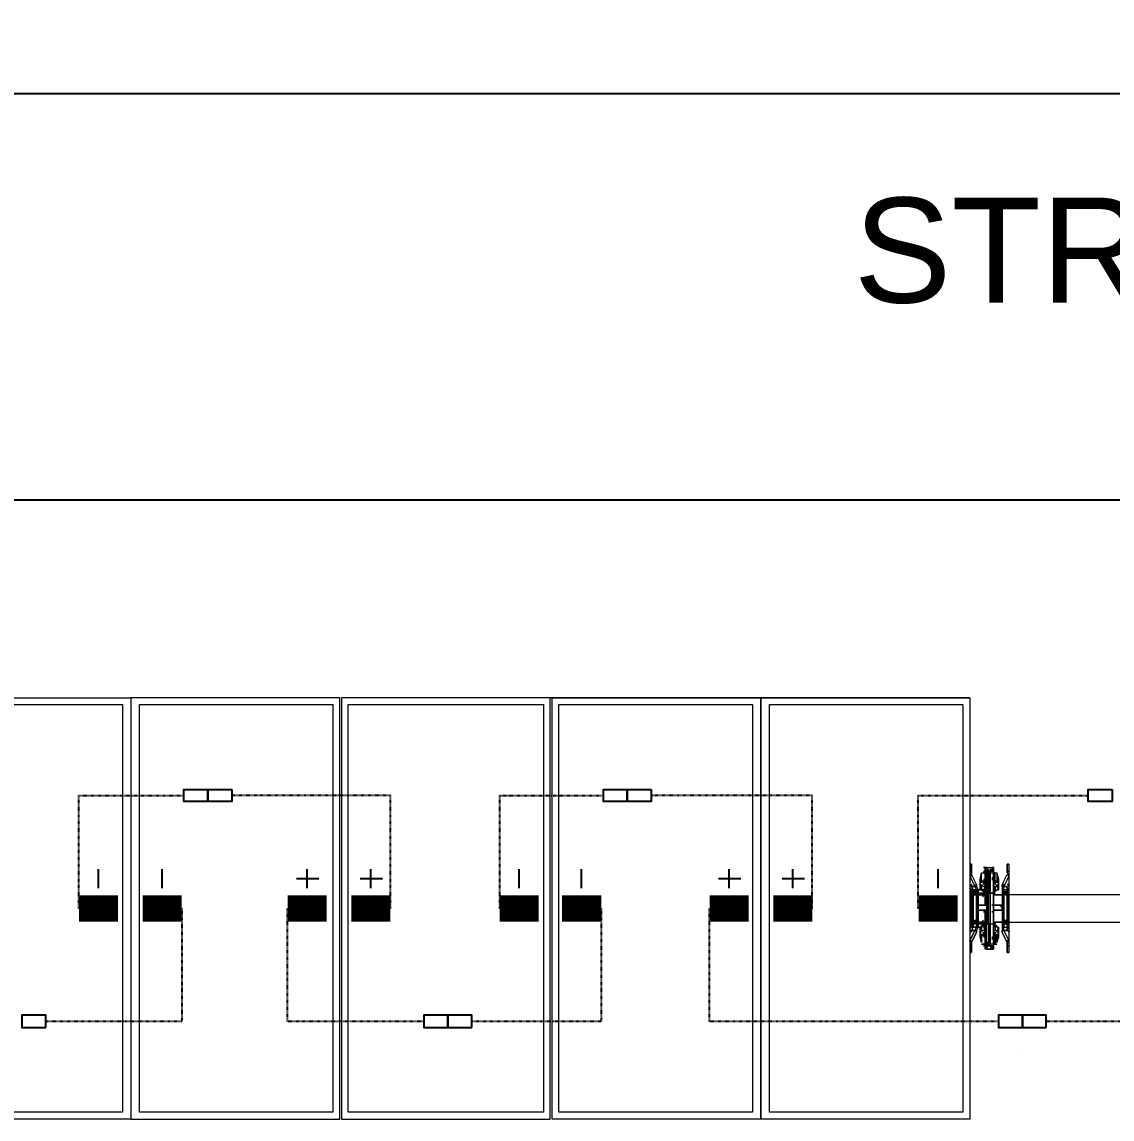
# Model space of a CAD drawing. Header units: feet. Extents: x -13743 to 68376, y -48 to 67763.
# Drawn here: x 2386.4 to 2594.3, y 1080.2 to 1289.3 of the extents above; entities that cross this region are included whole.
import ezdxf

# ---------------------------------------------------------------- set-up
doc = ezdxf.new("R2010")
doc.units = ezdxf.units.FT
doc.header["$MEASUREMENT"] = 0
doc.linetypes.add('HIDDEN', pattern=[0.375, 0.25, -0.125])
for name, color, linetype in [('E-HARN-COMP', 8, 'Continuous'), ('E-TRNK-CABL-NEG', 6, 'HIDDEN'), ('E-TRUNK-CABLE-POS', 6, 'HIDDEN'), ('G-ANNO-TEXT', 1, 'Continuous'), ('Polarity-Text', 7, 'Continuous')]:
    doc.layers.add(name, color=color, linetype=linetype)
doc.styles.add('NEI-A', font='arial.ttf')

# ---------------------------------------------------------------- blocks, each defined once
blk = doc.blocks.new('A$Ccdbb2b2c')
at = {"lineweight": 5}
for points in [[(11.5845, 0), (11.5845, 0.4133), (11.3795, 0.4133), (11.3795, 0)], [(11.9978, 0.4133), (12.2028, 0.4133), (12.2028, 0), (12.4078, 0), (12.4078, 0.4133), (12.2028, 0.4133), (12.2028, 0), (11.9978, 0)], [(11.5762, 0.0067), (11.5762, 0.4067), (11.3862, 0.4067), (11.3862, 0.0067)], [(11.7829, 0.4067), (11.5929, 0.4067), (11.5929, 0.0067), (11.7829, 0.0067)], [(11.9895, 0.4067), (11.7979, 0.4067), (11.7979, 0.0067), (11.9895, 0.0067)], [(12.1945, 0.4067), (12.0045, 0.4067), (12.0045, 0.0067), (12.1945, 0.0067)], [(12.4012, 0.4067), (12.2112, 0.4067), (12.2112, 0.0067), (12.4012, 0.0067)], [(11.3412, 0.24), (11.3429, 0.2417), (11.3429, 0.2433), (11.3429, 0.25), (11.3412, 0.25), (11.3429, 0.25), (11.3429, 0.2433), (11.3429, 0.2417)], [(11.3795, 0.24), (11.3779, 0.24), (11.3779, 0.2417), (11.3779, 0.2433), (11.3779, 0.25), (11.3795, 0.25), (11.3779, 0.25), (11.3779, 0.2417), (11.3779, 0.24)], [(11.3429, 0.19), (11.3412, 0.19), (11.3412, 0.2233), (11.3412, 0.225), (11.3429, 0.225), (11.3429, 0.2283), (11.3462, 0.2283), (11.3429, 0.2283), (11.3429, 0.225), (11.3462, 0.225), (11.3462, 0.2283), (11.3462, 0.23), (11.3479, 0.23), (11.3429, 0.24), (11.3412, 0.2383), (11.3462, 0.2283), (11.3479, 0.2283), (11.3479, 0.225), (11.3462, 0.225), (11.3462, 0.2233), (11.3462, 0.225), (11.3479, 0.225), (11.3479, 0.1883), (11.3462, 0.1883), (11.3479, 0.1883), (11.3479, 0.185), (11.3462, 0.185), (11.3429, 0.185), (11.3429, 0.1883)], [(11.3529, 0.2417), (11.3512, 0.235), (11.3512, 0.225), (11.3512, 0.2267), (11.3512, 0.225), (11.3512, 0.235)], [(11.3529, 0.2417), (11.3529, 0.2333), (11.3545, 0.2333), (11.3545, 0.2417)], [(11.3595, 0.2433), (11.3579, 0.2433), (11.3562, 0.2433), (11.3579, 0.2433), (11.3595, 0.2433), (11.3579, 0.2433), (11.3595, 0.2433), (11.3612, 0.2433), (11.3595, 0.2433), (11.3612, 0.2433), (11.3595, 0.2433), (11.3612, 0.2433), (11.3629, 0.2433), (11.3629, 0.2417), (11.3612, 0.2417), (11.3612, 0.245), (11.3629, 0.245), (11.3645, 0.245), (11.3645, 0.2467), (11.3645, 0.245), (11.3645, 0.2433), (11.3629, 0.2433), (11.3612, 0.2433)], [(11.3629, 0.245), (11.3612, 0.245)], [(11.3645, 0.2417), (11.3662, 0.2417), (11.3645, 0.2417), (11.3645, 0.2333), (11.3662, 0.2333), (11.3662, 0.23), (11.3662, 0.2333), (11.3645, 0.2333), (11.3679, 0.2333), (11.3679, 0.2417)], [(11.3679, 0.2417), (11.3645, 0.2417), (11.3645, 0.2333), (11.3679, 0.2333)], [(11.3679, 0.2417), (11.3695, 0.235), (11.3695, 0.225), (11.3679, 0.225), (11.3679, 0.2267), (11.3679, 0.225), (11.3695, 0.225), (11.3695, 0.235)], [(11.3729, 0.225), (11.3712, 0.225), (11.3712, 0.1883), (11.3729, 0.1883), (11.3729, 0.1917), (11.3729, 0.1883), (11.3712, 0.1883), (11.3729, 0.185), (11.3745, 0.185), (11.3795, 0.175), (11.3779, 0.175), (11.3779, 0.1733), (11.3729, 0.1833), (11.3729, 0.185), (11.3745, 0.185), (11.3729, 0.1883), (11.3762, 0.1883), (11.3779, 0.185), (11.3745, 0.185), (11.3779, 0.185), (11.3779, 0.1833), (11.3779, 0.185), (11.3795, 0.185), (11.3779, 0.185), (11.3762, 0.1883), (11.3729, 0.1883), (11.3745, 0.185), (11.3729, 0.185), (11.3729, 0.1833), (11.3779, 0.1733), (11.3779, 0.175), (11.3795, 0.175), (11.3745, 0.185), (11.3729, 0.185), (11.3712, 0.1883), (11.3729, 0.1883), (11.3712, 0.1883), (11.3712, 0.225), (11.3695, 0.225), (11.3712, 0.225), (11.3729, 0.225), (11.3712, 0.225), (11.3729, 0.2283), (11.3745, 0.2283), (11.3729, 0.225), (11.3762, 0.225), (11.3762, 0.2233), (11.3762, 0.225), (11.3729, 0.225), (11.3745, 0.2283), (11.3729, 0.23), (11.3779, 0.24), (11.3779, 0.2383), (11.3795, 0.2383), (11.3745, 0.2283), (11.3729, 0.2283), (11.3729, 0.23), (11.3729, 0.2283), (11.3712, 0.225), (11.3729, 0.225), (11.3729, 0.2233)], [(11.3795, 0.2267), (11.3779, 0.225), (11.3762, 0.225), (11.3779, 0.2283), (11.3745, 0.2283), (11.3729, 0.23), (11.3779, 0.24), (11.3779, 0.2383), (11.3795, 0.2383), (11.3745, 0.2283), (11.3779, 0.2283), (11.3762, 0.225), (11.3779, 0.225)], [(11.3429, 0.23), (11.3412, 0.23), (11.3412, 0.2283), (11.3412, 0.23)], [(11.3479, 0.23), (11.3479, 0.2283)], [(11.3512, 0.225), (11.3529, 0.23), (11.3512, 0.225), (11.3529, 0.225), (11.3545, 0.2233), (11.3545, 0.2283), (11.3545, 0.2233), (11.3562, 0.2233), (11.3545, 0.2233), (11.3529, 0.225), (11.3545, 0.2233), (11.3529, 0.225), (11.3545, 0.2233), (11.3529, 0.225), (11.3545, 0.2233), (11.3545, 0.225), (11.3545, 0.2233), (11.3529, 0.225), (11.3512, 0.225), (11.3512, 0.235)], [(11.3529, 0.2333), (11.3529, 0.2317)], [(11.3529, 0.23), (11.3529, 0.2283), (11.3545, 0.2283), (11.3562, 0.2283), (11.3545, 0.2283), (11.3529, 0.2283)], [(11.3562, 0.2133), (11.3562, 0.235), (11.3579, 0.235), (11.3562, 0.235), (11.3562, 0.2133), (11.3562, 0.21), (11.3562, 0.2133), (11.3562, 0.2117), (11.3562, 0.2367), (11.3579, 0.2367), (11.3562, 0.2367), (11.3562, 0.2117), (11.3562, 0.21), (11.3579, 0.21), (11.3562, 0.21), (11.3579, 0.21), (11.3562, 0.21), (11.3579, 0.21), (11.3562, 0.21), (11.3579, 0.21), (11.3562, 0.21), (11.3562, 0.2117)], [(11.3629, 0.2117), (11.3645, 0.2117), (11.3645, 0.2367), (11.3629, 0.2367), (11.3645, 0.2367), (11.3645, 0.2117)], [(11.3662, 0.21), (11.3645, 0.21), (11.3662, 0.21), (11.3645, 0.21), (11.3645, 0.2117), (11.3645, 0.2133), (11.3645, 0.235), (11.3662, 0.235), (11.3645, 0.235), (11.3645, 0.2133), (11.3645, 0.21)], [(11.3679, 0.23), (11.3679, 0.225), (11.3662, 0.225), (11.3662, 0.2233), (11.3645, 0.2283), (11.3662, 0.2283)], [(11.3662, 0.2283), (11.3645, 0.2283), (11.3662, 0.2233), (11.3662, 0.225), (11.3679, 0.225), (11.3679, 0.23), (11.3662, 0.2283), (11.3645, 0.2283)], [(11.3679, 0.2317), (11.3679, 0.2333)], [(11.3695, 0.225), (11.3695, 0.235)], [(11.3795, 0.23), (11.3779, 0.23), (11.3779, 0.2283), (11.3779, 0.23)], [(11.3445, 0.2233), (11.3429, 0.2217), (11.3445, 0.22), (11.3462, 0.2217)], [(11.3445, 0.2233), (11.3429, 0.2233), (11.3429, 0.2217), (11.3429, 0.22), (11.3445, 0.22), (11.3462, 0.22), (11.3462, 0.2217), (11.3462, 0.2233)], [(11.3445, 0.2233), (11.3429, 0.2217), (11.3445, 0.22), (11.3462, 0.2217)], [(11.3445, 0.2233), (11.3429, 0.2233), (11.3429, 0.2217), (11.3429, 0.22), (11.3445, 0.22), (11.3462, 0.22), (11.3462, 0.2217), (11.3462, 0.2233)], [(11.3462, 0.2217), (11.3445, 0.2217)], [(11.3562, 0.22), (11.3479, 0.22)], [(11.3562, 0.2217), (11.3545, 0.2217)], [(11.3562, 0.2217), (11.3545, 0.2217)], [(11.3645, 0.2233), (11.3662, 0.2233), (11.3679, 0.225), (11.3662, 0.2233)], [(11.3679, 0.2217), (11.3662, 0.2217), (11.3645, 0.2217), (11.3712, 0.2217)], [(11.3679, 0.2217), (11.3662, 0.2217), (11.3645, 0.2217), (11.3712, 0.2217)], [(11.3712, 0.22), (11.3645, 0.22)], [(11.3679, 0.225), (11.3662, 0.2233), (11.3662, 0.225), (11.3662, 0.2233), (11.3679, 0.225), (11.3662, 0.2233)], [(11.3662, 0.2183), (11.3679, 0.22)], [(11.3745, 0.2233), (11.3729, 0.2217), (11.3745, 0.22), (11.3762, 0.2217)], [(11.3745, 0.2233), (11.3729, 0.2217), (11.3745, 0.22), (11.3762, 0.2217)], [(11.3745, 0.22), (11.3762, 0.22), (11.3762, 0.2217), (11.3762, 0.2233), (11.3745, 0.2233), (11.3729, 0.2233), (11.3729, 0.2217), (11.3729, 0.22)], [(11.3729, 0.22), (11.3729, 0.1933)], [(11.3795, 0.22), (11.3779, 0.22)], [(11.3429, 0.21), (11.3412, 0.21)], [(11.3429, 0.2083), (11.3412, 0.2083)], [(11.3429, 0.205), (11.3412, 0.205)], [(11.3429, 0.205), (11.3412, 0.205)], [(11.3562, 0.21), (11.3479, 0.21), (11.3562, 0.21), (11.3562, 0.2133), (11.3562, 0.21), (11.3579, 0.21), (11.3562, 0.21), (11.3579, 0.21)], [(11.3479, 0.205), (11.3479, 0.2083), (11.3479, 0.205), (11.3562, 0.205), (11.3562, 0.1767), (11.3579, 0.1767), (11.3562, 0.1767), (11.3562, 0.2017), (11.3562, 0.205)], [(11.3579, 0.2033), (11.3562, 0.2033), (11.3562, 0.205), (11.3562, 0.2033), (11.3579, 0.2033), (11.3562, 0.2033)], [(11.3712, 0.21), (11.3629, 0.21)], [(11.3645, 0.2133), (11.3645, 0.21)], [(11.3662, 0.21), (11.3645, 0.21)], [(11.3662, 0.2033), (11.3645, 0.2033), (11.3645, 0.205), (11.3645, 0.2033)], [(11.3795, 0.21), (11.3779, 0.21)], [(11.3795, 0.2083), (11.3779, 0.2083)], [(11.3779, 0.205), (11.3795, 0.205)], [(11.3779, 0.205), (11.3795, 0.205)], [(11.3445, 0.195), (11.3429, 0.195), (11.3429, 0.1933), (11.3429, 0.1917), (11.3445, 0.1917), (11.3462, 0.1917), (11.3462, 0.1933), (11.3462, 0.195)], [(11.3445, 0.195), (11.3429, 0.1933), (11.3445, 0.1917), (11.3462, 0.1933)], [(11.3445, 0.195), (11.3429, 0.1933), (11.3445, 0.1917), (11.3462, 0.1933)], [(11.3445, 0.195), (11.3429, 0.195), (11.3429, 0.1933), (11.3429, 0.1917), (11.3445, 0.1917), (11.3462, 0.1917), (11.3462, 0.1933), (11.3462, 0.195)], [(11.3445, 0.1933), (11.3462, 0.1933), (11.3445, 0.195)], [(11.3562, 0.2), (11.3562, 0.2017), (11.3562, 0.2), (11.3562, 0.2033)], [(11.3562, 0.1783), (11.3562, 0.2), (11.3562, 0.1783), (11.3579, 0.1783)], [(11.3629, 0.2017), (11.3645, 0.2017), (11.3645, 0.1767), (11.3629, 0.1767), (11.3645, 0.1767), (11.3645, 0.2017)], [(11.3662, 0.2033), (11.3645, 0.2033)], [(11.3712, 0.1933), (11.3679, 0.1933), (11.3662, 0.195), (11.3679, 0.1933), (11.3712, 0.1933), (11.3645, 0.1933)], [(11.3745, 0.195), (11.3729, 0.1933), (11.3745, 0.1917), (11.3762, 0.1933)], [(11.3745, 0.1917), (11.3762, 0.1917), (11.3762, 0.1933), (11.3762, 0.195), (11.3745, 0.195), (11.3729, 0.195), (11.3729, 0.1933), (11.3729, 0.1917)], [(11.3745, 0.1917), (11.3762, 0.1917), (11.3762, 0.1933), (11.3762, 0.195), (11.3745, 0.195), (11.3729, 0.195), (11.3729, 0.1933), (11.3729, 0.1917)], [(11.3745, 0.195), (11.3729, 0.1933), (11.3745, 0.1917), (11.3762, 0.1933)], [(11.3745, 0.1933), (11.3762, 0.1933), (11.3745, 0.195)], [(11.3412, 0.1867), (11.3412, 0.1883), (11.3429, 0.1883), (11.3429, 0.185), (11.3462, 0.185), (11.3412, 0.175), (11.3429, 0.175), (11.3429, 0.1733), (11.3479, 0.1833), (11.3479, 0.185), (11.3462, 0.185), (11.3462, 0.1883), (11.3412, 0.1883)], [(11.3412, 0.185), (11.3412, 0.1833), (11.3412, 0.185), (11.3429, 0.185)], [(11.3429, 0.1917), (11.3429, 0.19)], [(11.3462, 0.1933), (11.3445, 0.1933)], [(11.3445, 0.1917), (11.3462, 0.1917)], [(11.3529, 0.1833), (11.3512, 0.1883), (11.3529, 0.1883), (11.3529, 0.19), (11.3545, 0.19), (11.3545, 0.185), (11.3529, 0.185)], [(11.3545, 0.185), (11.3562, 0.185), (11.3545, 0.185), (11.3529, 0.185), (11.3529, 0.1833), (11.3512, 0.1883), (11.3529, 0.1883), (11.3529, 0.19), (11.3545, 0.19)], [(11.3529, 0.1883), (11.3545, 0.19)], [(11.3562, 0.19), (11.3545, 0.19), (11.3529, 0.1883), (11.3545, 0.19), (11.3545, 0.1883), (11.3545, 0.19), (11.3529, 0.1883), (11.3545, 0.19)], [(11.3595, 0.1717), (11.3595, 0.1917), (11.3562, 0.1917), (11.3562, 0.1717)], [(11.3645, 0.1917), (11.3712, 0.1917), (11.3645, 0.1917), (11.3662, 0.1917), (11.3679, 0.1917), (11.3662, 0.1917)], [(11.3679, 0.1833), (11.3679, 0.185), (11.3645, 0.185), (11.3662, 0.19), (11.3645, 0.19), (11.3662, 0.19), (11.3645, 0.185), (11.3662, 0.185), (11.3645, 0.185), (11.3679, 0.185), (11.3679, 0.1833), (11.3679, 0.1883), (11.3679, 0.19), (11.3662, 0.19), (11.3679, 0.1883), (11.3662, 0.19), (11.3679, 0.19), (11.3679, 0.1883), (11.3662, 0.19), (11.3679, 0.1883), (11.3662, 0.19), (11.3679, 0.1883)], [(11.3679, 0.1733), (11.3695, 0.1783), (11.3695, 0.1883), (11.3712, 0.1883), (11.3695, 0.1883), (11.3695, 0.1783), (11.3679, 0.1733), (11.3679, 0.18), (11.3645, 0.18), (11.3662, 0.18), (11.3662, 0.1833), (11.3662, 0.18), (11.3645, 0.18), (11.3679, 0.18), (11.3679, 0.1817), (11.3679, 0.18)], [(11.3679, 0.1917), (11.3662, 0.1917)], [(11.3662, 0.1883), (11.3662, 0.19)], [(11.3679, 0.1867), (11.3679, 0.1883), (11.3695, 0.1883), (11.3695, 0.1783), (11.3695, 0.1883), (11.3679, 0.1883)], [(11.3729, 0.1833), (11.3729, 0.185)], [(11.3762, 0.1917), (11.3745, 0.1917), (11.3745, 0.1933), (11.3745, 0.1917)], [(11.3779, 0.1933), (11.3795, 0.1933)], [(11.3779, 0.1883), (11.3779, 0.19), (11.3779, 0.1883), (11.3795, 0.1883)], [(11.3412, 0.1733), (11.3429, 0.1733), (11.3429, 0.1717), (11.3429, 0.17), (11.3429, 0.1633), (11.3412, 0.1633), (11.3429, 0.1633), (11.3429, 0.17), (11.3429, 0.1717), (11.3429, 0.1733)], [(11.3562, 0.18), (11.3545, 0.18)], [(11.3562, 0.17), (11.3562, 0.1783)], [(11.3795, 0.1733), (11.3779, 0.1733), (11.3779, 0.1717), (11.3779, 0.17), (11.3779, 0.1633), (11.3795, 0.1633), (11.3779, 0.1633), (11.3779, 0.17), (11.3779, 0.1717), (11.3779, 0.1733)], [(11.3545, 0.1717), (11.3529, 0.1717)], [(11.3579, 0.1683), (11.3562, 0.1683), (11.3562, 0.1667), (11.3562, 0.1683)], [(11.3629, 0.1667), (11.3645, 0.1667), (11.3645, 0.1683), (11.3629, 0.1683)]]:
    blk.add_lwpolyline(points, close=True, dxfattribs=at)
for points in [[(11.3795, 0.4133), (11.9962, 0.4133), (11.9962, 0), (11.7912, 0), (11.7912, 0.4133), (11.9962, 0.4133)], [(11.5845, 0.4133), (11.5845, 0), (11.7895, 0), (11.7895, 0.4133), (11.5845, 0.4133), (11.5845, 0), (11.5845, 0.4133), (11.7895, 0.4133)], [(11.3412, 0.25), (11.3412, 0.1633)], [(11.3412, 0.2433), (11.3429, 0.2433), (11.3412, 0.2433)], [(11.3412, 0.2433), (11.3429, 0.2433), (11.3412, 0.2433)], [(11.3462, 0.1933), (11.3462, 0.22), (11.3462, 0.2217), (11.3445, 0.2217), (11.3462, 0.2217), (11.3445, 0.2217), (11.3462, 0.2217), (11.3445, 0.2217), (11.3462, 0.2217), (11.3445, 0.2217), (11.3462, 0.2217), (11.3445, 0.2217), (11.3462, 0.2217), (11.3462, 0.22), (11.3462, 0.1933), (11.3462, 0.1917), (11.3462, 0.1883), (11.3479, 0.1883), (11.3479, 0.185), (11.3479, 0.1833), (11.3479, 0.185), (11.3462, 0.185), (11.3412, 0.175), (11.3429, 0.175), (11.3429, 0.1733), (11.3479, 0.1833), (11.3479, 0.185), (11.3462, 0.185), (11.3462, 0.1883), (11.3429, 0.1883), (11.3429, 0.19), (11.3412, 0.19), (11.3412, 0.1883), (11.3412, 0.19), (11.3412, 0.2233), (11.3429, 0.2233), (11.3429, 0.225), (11.3412, 0.225), (11.3412, 0.2267), (11.3412, 0.225), (11.3412, 0.2233), (11.3429, 0.2233), (11.3445, 0.2233), (11.3429, 0.2233), (11.3429, 0.225), (11.3462, 0.225), (11.3462, 0.2283), (11.3462, 0.23), (11.3479, 0.23), (11.3429, 0.24), (11.3412, 0.2383), (11.3462, 0.2283), (11.3479, 0.2283), (11.3479, 0.225), (11.3462, 0.225), (11.3479, 0.225), (11.3479, 0.1883), (11.3462, 0.1883), (11.3462, 0.1917), (11.3462, 0.1933), (11.3479, 0.1933), (11.3562, 0.1933), (11.3545, 0.1933), (11.3545, 0.1917), (11.3562, 0.1917), (11.3545, 0.1917), (11.3562, 0.1917), (11.3562, 0.1717), (11.3595, 0.1717), (11.3595, 0.1917), (11.3595, 0.1733), (11.3612, 0.1733), (11.3629, 0.1733), (11.3612, 0.1733), (11.3595, 0.1733), (11.3595, 0.17), (11.3612, 0.17), (11.3629, 0.17), (11.3645, 0.17), (11.3645, 0.1683), (11.3645, 0.17), (11.3645, 0.1783), (11.3645, 0.17), (11.3662, 0.17), (11.3645, 0.17), (11.3645, 0.1683), (11.3629, 0.17), (11.3612, 0.17), (11.3629, 0.17), (11.3612, 0.17), (11.3629, 0.17), (11.3645, 0.17), (11.3662, 0.17), (11.3645, 0.17), (11.3629, 0.17), (11.3645, 0.17), (11.3629, 0.17), (11.3629, 0.1717), (11.3629, 0.17), (11.3645, 0.1683), (11.3645, 0.1667), (11.3645, 0.1683), (11.3629, 0.1683), (11.3612, 0.17), (11.3612, 0.1717), (11.3595, 0.1717), (11.3595, 0.17), (11.3579, 0.17), (11.3579, 0.1683), (11.3579, 0.17), (11.3579, 0.1683), (11.3595, 0.1683), (11.3579, 0.1683), (11.3562, 0.1683), (11.3562, 0.1717), (11.3545, 0.1717), (11.3545, 0.18), (11.3529, 0.18), (11.3529, 0.1817), (11.3529, 0.18), (11.3529, 0.1733), (11.3512, 0.1783), (11.3512, 0.1883), (11.3512, 0.1867), (11.3512, 0.1883), (11.3512, 0.1783), (11.3529, 0.1733), (11.3529, 0.18), (11.3545, 0.18), (11.3545, 0.1833), (11.3545, 0.18), (11.3545, 0.1717), (11.3562, 0.1717), (11.3562, 0.1667), (11.3562, 0.1683), (11.3579, 0.1683), (11.3579, 0.17), (11.3595, 0.17), (11.3595, 0.1733), (11.3595, 0.1917), (11.3595, 0.2217), (11.3562, 0.2217), (11.3562, 0.1917)], [(11.3429, 0.2433), (11.3429, 0.2433)], [(11.3429, 0.2433), (11.3429, 0.2433)], [(11.3429, 0.24), (11.3429, 0.24)], [(11.3429, 0.24), (11.3429, 0.24)], [(11.3612, 0.2433), (11.3595, 0.2433), (11.3612, 0.2433), (11.3629, 0.2433), (11.3645, 0.2433), (11.3629, 0.2433), (11.3612, 0.2433), (11.3629, 0.2433), (11.3645, 0.245), (11.3629, 0.245), (11.3645, 0.2467), (11.3629, 0.2467), (11.3645, 0.2467), (11.3629, 0.2467), (11.3562, 0.2467), (11.3562, 0.245), (11.3562, 0.2417), (11.3545, 0.2417), (11.3529, 0.2417), (11.3529, 0.2333), (11.3545, 0.2333), (11.3562, 0.2333), (11.3545, 0.2333), (11.3545, 0.23), (11.3545, 0.2333), (11.3545, 0.2417), (11.3562, 0.2417), (11.3562, 0.2433), (11.3562, 0.245), (11.3562, 0.2433), (11.3562, 0.245), (11.3562, 0.2467), (11.3562, 0.245), (11.3579, 0.245), (11.3595, 0.245), (11.3579, 0.245), (11.3595, 0.245), (11.3579, 0.245), (11.3562, 0.2467), (11.3579, 0.2467), (11.3562, 0.2467), (11.3579, 0.245), (11.3595, 0.245), (11.3579, 0.245), (11.3595, 0.245), (11.3579, 0.245), (11.3595, 0.245), (11.3595, 0.2417), (11.3612, 0.2417), (11.3612, 0.245), (11.3629, 0.245), (11.3645, 0.245), (11.3645, 0.2467), (11.3645, 0.245), (11.3645, 0.2433), (11.3629, 0.2433), (11.3645, 0.2433), (11.3629, 0.2433), (11.3645, 0.2433), (11.3645, 0.235), (11.3645, 0.2433), (11.3662, 0.2433), (11.3645, 0.2433), (11.3662, 0.2433), (11.3645, 0.2433), (11.3645, 0.245), (11.3629, 0.2433), (11.3645, 0.2433), (11.3629, 0.2433), (11.3645, 0.2433), (11.3645, 0.245), (11.3629, 0.245), (11.3612, 0.245), (11.3629, 0.245), (11.3612, 0.245), (11.3629, 0.245), (11.3612, 0.245), (11.3629, 0.245), (11.3645, 0.2467), (11.3662, 0.2467), (11.3645, 0.2467), (11.3629, 0.2467), (11.3562, 0.2467), (11.3579, 0.2467)], [(11.3529, 0.24), (11.3529, 0.24)], [(11.3529, 0.24), (11.3529, 0.24)], [(11.3612, 0.2217), (11.3629, 0.2217), (11.3629, 0.1917), (11.3612, 0.1917), (11.3612, 0.2217), (11.3612, 0.2417), (11.3629, 0.2417), (11.3629, 0.2217), (11.3629, 0.2417), (11.3612, 0.2417), (11.3612, 0.2217), (11.3595, 0.2217), (11.3595, 0.1917), (11.3612, 0.1917), (11.3612, 0.1717), (11.3629, 0.1717), (11.3629, 0.1917), (11.3612, 0.1917), (11.3612, 0.2217), (11.3595, 0.2217), (11.3595, 0.2417), (11.3562, 0.2417), (11.3562, 0.2217), (11.3595, 0.2217), (11.3595, 0.2417), (11.3612, 0.2417), (11.3629, 0.2417), (11.3629, 0.2433), (11.3612, 0.2433), (11.3595, 0.2433), (11.3595, 0.2417), (11.3595, 0.245), (11.3579, 0.245), (11.3562, 0.245), (11.3562, 0.2467), (11.3579, 0.2467), (11.3562, 0.2467)], [(11.3562, 0.2467), (11.3562, 0.2467)], [(11.3562, 0.2467), (11.3562, 0.2467)], [(11.3562, 0.245), (11.3562, 0.245)], [(11.3562, 0.2433), (11.3562, 0.235), (11.3562, 0.2433), (11.3562, 0.235), (11.3562, 0.2433), (11.3562, 0.245), (11.3562, 0.2433), (11.3579, 0.2433), (11.3595, 0.2433), (11.3579, 0.2433)], [(11.3562, 0.245), (11.3562, 0.245)], [(11.3595, 0.2217), (11.3595, 0.2417), (11.3562, 0.2417), (11.3562, 0.2217)], [(11.3595, 0.2433), (11.3595, 0.2417), (11.3595, 0.2217), (11.3612, 0.2217)], [(11.3645, 0.2467), (11.3645, 0.2467)], [(11.3645, 0.2467), (11.3645, 0.2467)], [(11.3645, 0.2433), (11.3645, 0.235)], [(11.3645, 0.235), (11.3645, 0.2433)], [(11.3662, 0.24), (11.3662, 0.24)], [(11.3662, 0.24), (11.3662, 0.24)], [(11.3795, 0.2433), (11.3779, 0.2433), (11.3795, 0.2433)], [(11.3779, 0.2433), (11.3779, 0.2433)], [(11.3779, 0.2433), (11.3795, 0.2433), (11.3779, 0.2433)], [(11.3779, 0.24), (11.3779, 0.24)], [(11.3779, 0.24), (11.3779, 0.24)], [(11.3529, 0.235), (11.3529, 0.235)], [(11.3529, 0.235), (11.3529, 0.235)], [(11.3679, 0.235), (11.3679, 0.235)], [(11.3679, 0.235), (11.3679, 0.235)], [(11.1812, 0.22), (11.3412, 0.22), (11.3429, 0.22), (11.3429, 0.1933), (11.3429, 0.1917), (11.3445, 0.1917), (11.3429, 0.1917), (11.3429, 0.1933), (11.3412, 0.1933), (11.1812, 0.1933)], [(11.3445, 0.22), (11.3429, 0.22), (11.3429, 0.2217)], [(11.3445, 0.2217), (11.3429, 0.2217)], [(11.3429, 0.2217), (11.3429, 0.22), (11.3445, 0.22)], [(11.3429, 0.2217), (11.3445, 0.2217)], [(11.3429, 0.1933), (11.3429, 0.22)], [(11.3445, 0.2217), (11.3445, 0.2233), (11.3462, 0.2217)], [(11.3462, 0.2217), (11.3445, 0.2233), (11.3445, 0.2217)], [(11.3445, 0.2217), (11.3462, 0.2217)], [(11.3445, 0.2217), (11.3462, 0.2217)], [(11.3445, 0.2217), (11.3462, 0.2217)], [(11.3445, 0.2217), (11.3462, 0.2217)], [(11.3445, 0.2217), (11.3462, 0.2217)], [(11.3445, 0.2217), (11.3462, 0.2217)], [(11.3445, 0.22), (11.3462, 0.22)], [(11.3445, 0.22), (11.3462, 0.22)], [(11.3462, 0.225), (11.3462, 0.225)], [(11.3462, 0.225), (11.3462, 0.225)], [(11.3479, 0.225), (11.3479, 0.225)], [(11.3479, 0.225), (11.3479, 0.225)], [(11.3545, 0.2217), (11.3562, 0.2217)], [(11.3545, 0.2217), (11.3562, 0.2217)], [(11.3545, 0.2217), (11.3562, 0.2217)], [(11.3545, 0.2217), (11.3562, 0.2217)], [(11.3545, 0.2217), (11.3562, 0.2217)], [(11.3545, 0.2217), (11.3562, 0.2217)], [(11.3595, 0.1917), (11.3562, 0.1917), (11.3562, 0.2217)], [(11.3595, 0.1917), (11.3595, 0.2217), (11.3595, 0.1917)], [(11.3629, 0.1917), (11.3629, 0.2217), (11.3612, 0.2217)], [(11.3662, 0.2217), (11.3679, 0.2217)], [(11.3779, 0.2217), (11.3762, 0.2217), (11.3745, 0.2217), (11.3762, 0.2217), (11.3745, 0.2217), (11.3762, 0.2217), (11.3745, 0.2217), (11.3762, 0.2217), (11.3745, 0.2217), (11.3762, 0.2217), (11.3745, 0.2217), (11.3762, 0.2217), (11.3745, 0.2233), (11.3745, 0.2217), (11.3762, 0.2217), (11.3762, 0.22), (11.3745, 0.22), (11.3729, 0.22), (11.3729, 0.2217), (11.3729, 0.2233), (11.3745, 0.2233), (11.3762, 0.2233), (11.3762, 0.2217), (11.3762, 0.22), (11.3745, 0.22), (11.3745, 0.2233), (11.3762, 0.2217), (11.3745, 0.2217), (11.3762, 0.2217), (11.3745, 0.2217), (11.3762, 0.2217), (11.3745, 0.2217), (11.3762, 0.2217), (11.3745, 0.2217), (11.3762, 0.2217), (11.3745, 0.2217), (11.3745, 0.22), (11.3762, 0.22), (11.3762, 0.1933), (11.3745, 0.1933), (11.3762, 0.1933), (11.3745, 0.1933), (11.3762, 0.1933), (11.3745, 0.1933), (11.3762, 0.1933), (11.3745, 0.1933), (11.3762, 0.1933), (11.3745, 0.1933), (11.3762, 0.1933), (11.3745, 0.1933), (11.3745, 0.195), (11.3762, 0.1933), (11.3762, 0.1917), (11.3762, 0.19), (11.3762, 0.1883), (11.3779, 0.1883), (11.3795, 0.1867), (11.3779, 0.1883), (11.3762, 0.1883), (11.3762, 0.19), (11.3779, 0.19), (11.3779, 0.2233), (11.3762, 0.2233), (11.3779, 0.2233), (11.3779, 0.225), (11.3779, 0.2233), (11.3762, 0.2233), (11.3779, 0.2233), (11.3779, 0.19), (11.3762, 0.19), (11.3762, 0.1917), (11.3762, 0.1933), (11.3745, 0.1933), (11.3762, 0.1933), (11.3745, 0.1933), (11.3762, 0.1933), (11.3745, 0.1933), (11.3762, 0.1933), (11.3745, 0.1933), (11.3762, 0.1933), (11.3762, 0.22)], [(11.3729, 0.225), (11.3729, 0.225)], [(11.3745, 0.225), (11.3745, 0.225)], [(11.3745, 0.225), (11.3745, 0.225)], [(11.3745, 0.22), (11.3762, 0.22), (11.3762, 0.2217)], [(11.3479, 0.2083), (11.3495, 0.2083)], [(11.3562, 0.21), (11.3579, 0.21)], [(11.3562, 0.21), (11.3579, 0.21)], [(11.3562, 0.205), (11.3562, 0.2033)], [(11.3562, 0.205), (11.3562, 0.2033)], [(11.3729, 0.2083), (11.3712, 0.2083), (11.3712, 0.205), (11.3629, 0.205), (11.3712, 0.205), (11.3729, 0.205)], [(11.3645, 0.2117), (11.3645, 0.2133), (11.3645, 0.21)], [(11.3645, 0.21), (11.3645, 0.2117)], [(11.3645, 0.21), (11.3662, 0.21)], [(11.3645, 0.21), (11.3662, 0.21)], [(11.3645, 0.21), (11.3662, 0.21)], [(11.3645, 0.21), (11.3662, 0.21)], [(11.3645, 0.21), (11.3662, 0.21)], [(11.3645, 0.21), (11.3662, 0.21)], [(11.3645, 0.21), (11.3662, 0.21)], [(11.3645, 0.21), (11.3662, 0.21)], [(11.3645, 0.2017), (11.3645, 0.205)], [(11.3645, 0.205), (11.3645, 0.2033)], [(11.3645, 0.2033), (11.3645, 0.205)], [(11.3645, 0.2017), (11.3645, 0.205)], [(11.3712, 0.205), (11.3712, 0.2083)], [(11.3445, 0.1933), (11.3445, 0.195), (11.3462, 0.1933)], [(11.3562, 0.2033), (11.3579, 0.2033)], [(11.3562, 0.2033), (11.3579, 0.2033)], [(11.3562, 0.2033), (11.3562, 0.2)], [(11.3562, 0.2033), (11.3562, 0.2)], [(11.3562, 0.2033), (11.3579, 0.2033)], [(11.3562, 0.2033), (11.3579, 0.2033)], [(11.3562, 0.2033), (11.3579, 0.2033)], [(11.3562, 0.2033), (11.3579, 0.2033)], [(11.3562, 0.2033), (11.3579, 0.2033)], [(11.3562, 0.2033), (11.3579, 0.2033)], [(11.3645, 0.2033), (11.3645, 0.2)], [(11.3645, 0.2033), (11.3645, 0.2)], [(11.3645, 0.2033), (11.3645, 0.2)], [(11.3645, 0.2033), (11.3645, 0.2)], [(11.3645, 0.2033), (11.3662, 0.2033)], [(11.3645, 0.2033), (11.3662, 0.2033)], [(11.3645, 0.2033), (11.3662, 0.2033)], [(11.3645, 0.2033), (11.3662, 0.2033)], [(11.3645, 0.2033), (11.3662, 0.2033)], [(11.3645, 0.2017), (11.3645, 0.2)], [(11.3645, 0.2017), (11.3645, 0.2)], [(11.3645, 0.1783), (11.3645, 0.2)], [(11.3645, 0.1783), (11.3645, 0.2)], [(11.3429, 0.1933), (11.3445, 0.1933)], [(11.3445, 0.1933), (11.3429, 0.1933)], [(11.3445, 0.1933), (11.3462, 0.1933)], [(11.3445, 0.1933), (11.3462, 0.1933)], [(11.3445, 0.1933), (11.3462, 0.1933)], [(11.3445, 0.1933), (11.3462, 0.1933)], [(11.3445, 0.1933), (11.3462, 0.1933)], [(11.3445, 0.1933), (11.3462, 0.1933)], [(11.3445, 0.1933), (11.3462, 0.1933)], [(11.3445, 0.1933), (11.3462, 0.1933)], [(11.3445, 0.1933), (11.3462, 0.1933)], [(11.3445, 0.1933), (11.3462, 0.1933)], [(11.3445, 0.1933), (11.3462, 0.1933)], [(11.3445, 0.1933), (11.3462, 0.1933)], [(11.3445, 0.1933), (11.3462, 0.1933)], [(11.3445, 0.1933), (11.3462, 0.1933)], [(11.3445, 0.1933), (11.3462, 0.1933)], [(11.3462, 0.1883), (11.3462, 0.1883)], [(11.3462, 0.1883), (11.3462, 0.1883)], [(11.3545, 0.1917), (11.3562, 0.1917), (11.3545, 0.1917), (11.3562, 0.1917), (11.3545, 0.1917), (11.3545, 0.1933), (11.3562, 0.1933), (11.3479, 0.1933)], [(11.3479, 0.1883), (11.3479, 0.1883)], [(11.3479, 0.1883), (11.3479, 0.1883)], [(11.3512, 0.1883), (11.3512, 0.1783)], [(11.3512, 0.1883), (11.3529, 0.1883)], [(11.3512, 0.1783), (11.3512, 0.1883)], [(11.3595, 0.1917), (11.3612, 0.1917)], [(11.3595, 0.1917), (11.3612, 0.1917)], [(11.3612, 0.1917), (11.3612, 0.1717), (11.3629, 0.1717), (11.3629, 0.1917)], [(11.3729, 0.1883), (11.3729, 0.1883)], [(11.3745, 0.1883), (11.3745, 0.1883)], [(11.3745, 0.1883), (11.3745, 0.1883)], [(11.3429, 0.1733), (11.3429, 0.1733)], [(11.3429, 0.1733), (11.3429, 0.1733)], [(11.3529, 0.1783), (11.3529, 0.1783)], [(11.3529, 0.1783), (11.3529, 0.1783)], [(11.3595, 0.17), (11.3612, 0.17), (11.3629, 0.1683), (11.3612, 0.17), (11.3629, 0.17), (11.3612, 0.17), (11.3595, 0.17), (11.3595, 0.1717), (11.3612, 0.1717), (11.3612, 0.17), (11.3629, 0.1683), (11.3645, 0.1683), (11.3645, 0.1667), (11.3645, 0.1683), (11.3645, 0.17), (11.3629, 0.17), (11.3612, 0.17), (11.3629, 0.17), (11.3645, 0.17), (11.3629, 0.17), (11.3645, 0.17), (11.3645, 0.1783), (11.3645, 0.17), (11.3629, 0.17), (11.3612, 0.17), (11.3595, 0.17), (11.3579, 0.17), (11.3579, 0.1683), (11.3579, 0.17), (11.3562, 0.17), (11.3562, 0.1683), (11.3562, 0.17), (11.3562, 0.1783), (11.3562, 0.17), (11.3579, 0.17), (11.3595, 0.17), (11.3612, 0.17), (11.3595, 0.17), (11.3579, 0.17), (11.3595, 0.17), (11.3579, 0.17), (11.3595, 0.17), (11.3579, 0.17), (11.3595, 0.17), (11.3579, 0.17), (11.3595, 0.17), (11.3612, 0.17), (11.3629, 0.1683), (11.3629, 0.1667), (11.3579, 0.1667), (11.3562, 0.1667), (11.3562, 0.1683), (11.3562, 0.1667), (11.3562, 0.1683), (11.3562, 0.17), (11.3562, 0.1683), (11.3562, 0.1667), (11.3579, 0.1667), (11.3629, 0.1667), (11.3645, 0.1667), (11.3645, 0.1683), (11.3629, 0.1683), (11.3612, 0.17)], [(11.3662, 0.1717), (11.3645, 0.1717), (11.3645, 0.18), (11.3645, 0.1717), (11.3679, 0.1717), (11.3645, 0.1717)], [(11.3645, 0.1783), (11.3662, 0.1783)], [(11.3645, 0.1783), (11.3662, 0.1783)], [(11.3662, 0.1733), (11.3662, 0.1733)], [(11.3662, 0.1733), (11.3662, 0.1733)], [(11.3679, 0.1783), (11.3679, 0.1783)], [(11.3679, 0.1783), (11.3679, 0.1783)], [(11.3779, 0.1733), (11.3779, 0.1733)], [(11.3779, 0.1733), (11.3779, 0.1733)], [(11.3412, 0.17), (11.3429, 0.17), (11.3412, 0.17)], [(11.3412, 0.17), (11.3429, 0.17), (11.3412, 0.17)], [(11.3562, 0.1683), (11.3562, 0.1683)], [(11.3562, 0.1683), (11.3562, 0.1683)], [(11.3562, 0.1683), (11.3562, 0.1683)], [(11.3562, 0.1683), (11.3562, 0.1683)], [(11.3645, 0.1683), (11.3645, 0.1683)], [(11.3645, 0.1683), (11.3645, 0.1683)], [(11.3795, 0.17), (11.3779, 0.17), (11.3795, 0.17)], [(11.3795, 0.17), (11.3779, 0.17), (11.3795, 0.17)]]:
    blk.add_lwpolyline(points, dxfattribs=at)

msp = doc.modelspace()

# ---------------------------------------------------------------- linework, layer by layer
at = {"color": 142}
msp.add_lwpolyline([(2576.35, 1093.06), (2576.35, 1093.06)], dxfattribs=at)
at = {"layer": 'E-HARN-COMP'}
for points in [[(2421.83, 1143.04), (2421.83, 1140.71), (2417.26, 1140.71), (2417.26, 1143.04)], [(2426.39, 1143.04), (2426.39, 1140.71), (2421.83, 1140.71), (2421.83, 1143.04)], [(2501.82, 1143.04), (2501.82, 1140.71), (2497.26, 1140.71), (2497.26, 1143.04)], [(2506.39, 1143.04), (2506.39, 1140.71), (2501.82, 1140.71), (2501.82, 1143.04)], [(2594.27, 1143.04), (2594.27, 1140.71), (2589.71, 1140.71), (2589.71, 1143.04)], [(2390.94, 1097.64), (2390.94, 1099.97), (2386.38, 1099.97), (2386.38, 1097.64)], [(2467.61, 1097.64), (2467.61, 1099.97), (2463.05, 1099.97), (2463.05, 1097.64)], [(2472.17, 1097.64), (2472.17, 1099.97), (2467.61, 1099.97), (2467.61, 1097.64)], [(2577.16, 1097.64), (2577.16, 1099.97), (2572.59, 1099.97), (2572.59, 1097.64)], [(2581.72, 1097.64), (2581.72, 1099.97), (2577.16, 1099.97), (2577.16, 1097.64)]]:
    msp.add_lwpolyline(points, close=True, dxfattribs=at)
at = {"layer": 'E-HARN-COMP', "const_width": 5}
for points in [[(2397.25, 1120.34), (2404.7, 1120.34)], [(2416.84, 1120.34), (2409.38, 1120.34)], [(2437.04, 1120.34), (2444.5, 1120.34)], [(2456.64, 1120.34), (2449.18, 1120.34)], [(2477.49, 1120.34), (2484.95, 1120.34)], [(2496.84, 1120.34), (2489.38, 1120.34)], [(2517.51, 1120.34), (2524.97, 1120.34)], [(2537.11, 1120.34), (2529.65, 1120.34)], [(2557.38, 1120.34), (2564.83, 1120.34)]]:
    msp.add_lwpolyline(points, dxfattribs=at)
at = {"layer": 'E-TRNK-CABL-NEG', "ltscale": 0.1}
for points in [[(2397.25, 1120.34), (2397.25, 1141.88), (2417.26, 1141.88)], [(2477.49, 1120.34), (2477.49, 1141.88), (2497.26, 1141.88)], [(2557.27, 1120.34), (2557.27, 1141.88), (2589.71, 1141.88)], [(2416.84, 1120.34), (2416.84, 1098.81), (2390.73, 1098.81)], [(2496.84, 1120.34), (2496.84, 1098.81), (2472.17, 1098.81)], [(2614.87, 1120.34), (2614.87, 1098.81), (2581.72, 1098.81)]]:
    msp.add_lwpolyline(points, dxfattribs=at)
at = {"layer": 'E-TRUNK-CABLE-POS', "ltscale": 0.1}
for points in [[(2456.64, 1120.34), (2456.64, 1141.88), (2426.39, 1141.88)], [(2537.11, 1120.34), (2537.11, 1141.88), (2506.39, 1141.88)], [(2463.05, 1098.81), (2437.04, 1098.81), (2437.04, 1120.34)], [(2572.59, 1098.81), (2517.51, 1098.81), (2517.51, 1120.34)]]:
    msp.add_lwpolyline(points, dxfattribs=at)
at = {"layer": 'G-ANNO-TEXT', "flags": 128}
for points in [[(2203.1, 1262.04, -0.463783), (2215.87, 1275.69), (3424.42, 1275.69, 0.298343), (3442.93, 1289.34, 0.298343), (3461.44, 1275.69), (4751.62, 1275.69, -0.4246), (4771.16, 1262.04)], [(2203.1, 1184.57, -0.298343), (2221.61, 1198.22), (2768.98, 1198.22, 0.298343), (2787.49, 1211.87, 0.298343), (2806, 1198.22), (3465.6, 1198.22, -0.298343), (3484.1, 1184.57)]]:
    msp.add_lwpolyline(points, format="xyb", dxfattribs=at)
at = {"layer": 'Polarity-Text'}
for p, q in [((2400.9, 1127.81), (2400.9, 1124.19)), ((2413.03, 1127.81), (2413.03, 1124.19)), ((2440.73, 1127.81), (2440.73, 1124.19)), ((2452.87, 1127.81), (2452.87, 1124.19)), ((2481.14, 1127.81), (2481.14, 1124.19)), ((2493.03, 1127.81), (2493.03, 1124.19)), ((2521.2, 1127.81), (2521.2, 1124.19)), ((2533.34, 1127.81), (2533.34, 1124.19)), ((2561.03, 1127.81), (2561.03, 1124.19)), ((2443.01, 1126), (2438.73, 1126)), ((2455.15, 1126), (2450.87, 1126)), ((2523.48, 1126), (2519.21, 1126)), ((2535.62, 1126), (2531.34, 1126))]:
    msp.add_line(p, q, dxfattribs=at)

# ---------------------------------------------------------------- block references
at = {"xscale": -194.318304, "yscale": 194.318304, "zscale": 194.318304}
msp.add_blockref('A$Ccdbb2b2c', (4778.39, 1080.18), dxfattribs=at)

# ---------------------------------------------------------------- next in the draw order: texts
at = {"layer": 'G-ANNO-TEXT', "insert": (2974.92, 1255.83), "char_height": 20, "width": 429.1632, "attachment_point": 3, "style": 'NEI-A', "bg_fill": 3, "box_fill_scale": 1.5, "bg_fill_color": 256, "bg_fill_transparency": 0}
msp.add_mtext('STRING #2 (U-STRING CONFIG.)', dxfattribs=at)

doc.saveas('drawing.dxf')
